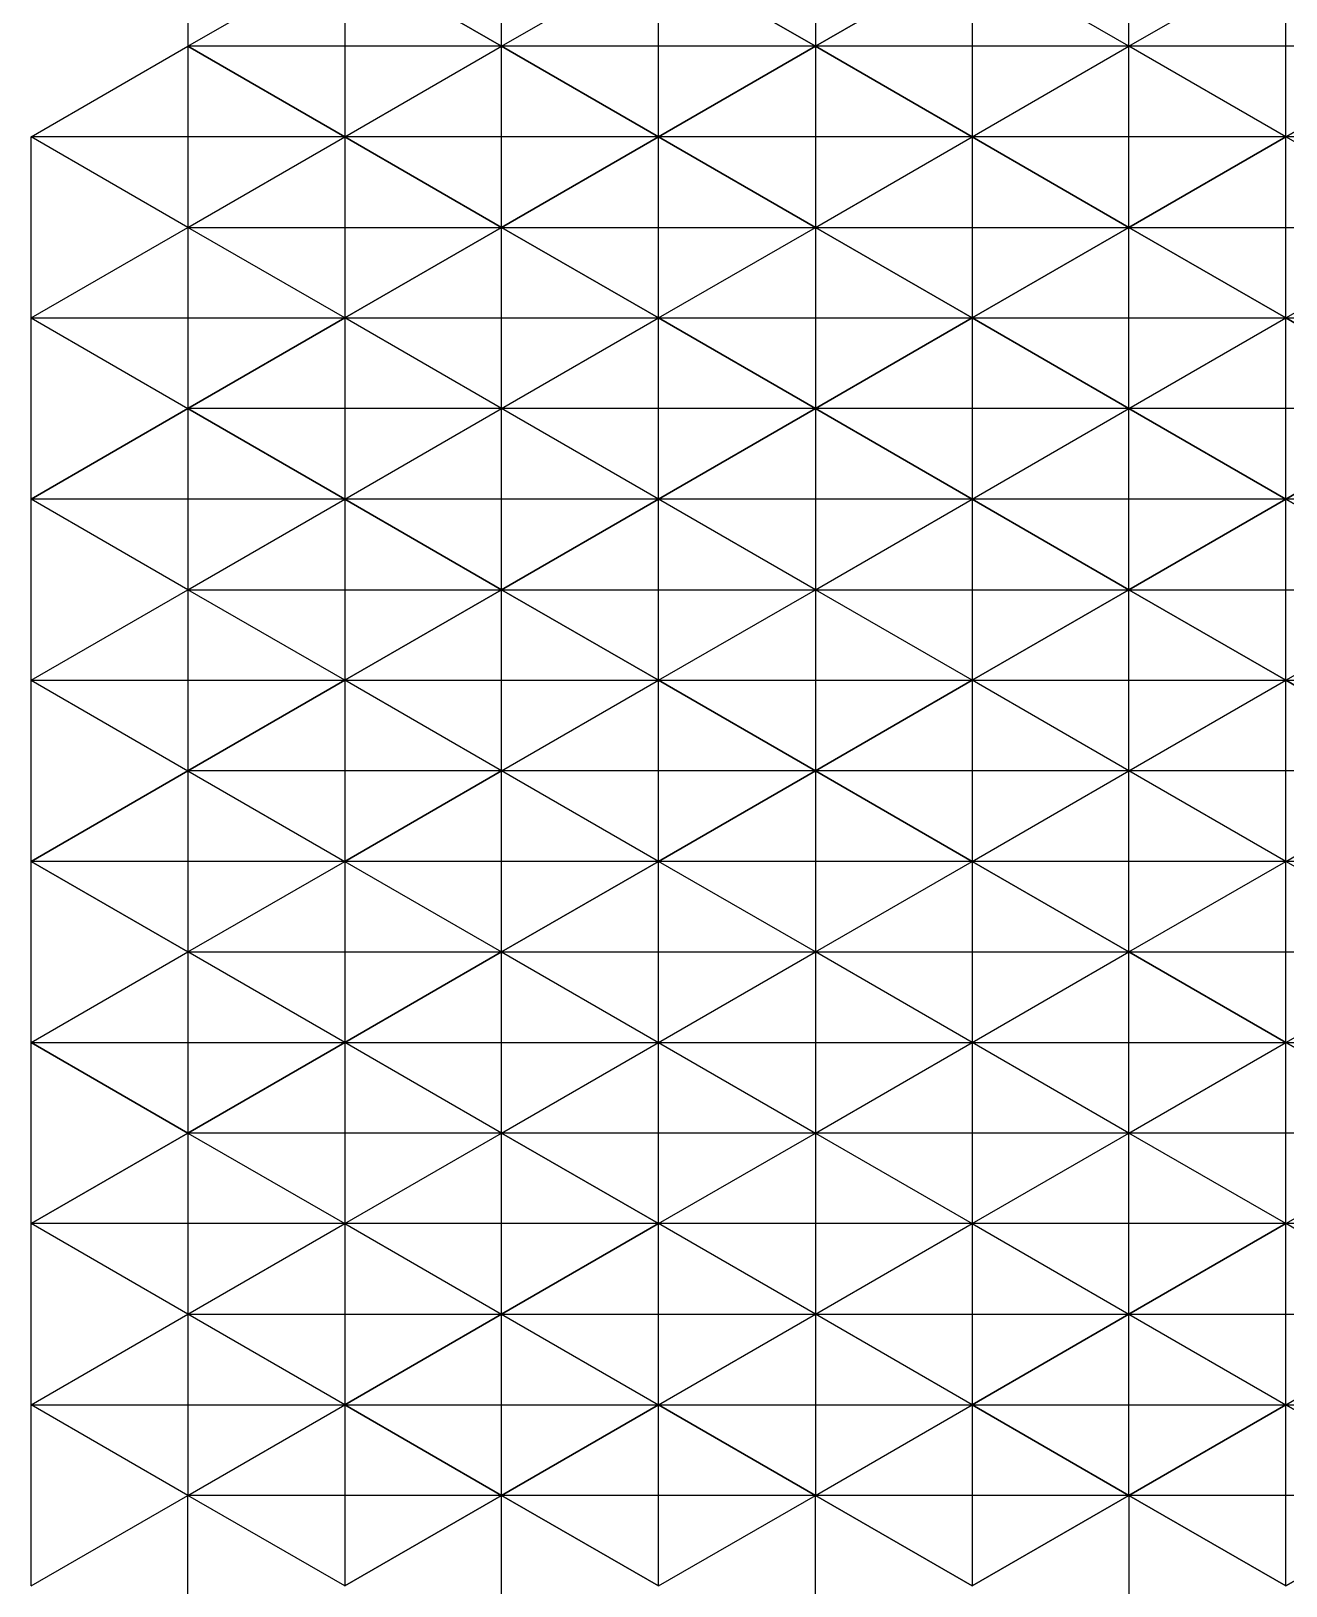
# Model space of a CAD drawing. Header units: millimetres. Extents: x 1123.9 to 1169.6, y 955.4 to 1004.6.
# Drawn here: x 1123.92 to 1132.23, y 979.96 to 990.26 of the extents above; entities that cross this region are included whole.
import ezdxf

# ---------------------------------------------------------------- set-up
doc = ezdxf.new("R2010")
doc.units = ezdxf.units.MM
for name, color, linetype in [('diagonals1', 3, 'Continuous'), ('diagonals2', 2, 'Continuous'), ('Layer1', 7, 'Continuous'), ('Layer2', 4, 'Continuous'), ('Layer3', 6, 'Continuous')]:
    doc.layers.add(name, color=color, linetype=linetype)

msp = doc.modelspace()

# ---------------------------------------------------------------- linework, layer by layer
at = {"layer": 'diagonals1'}
for p, q in [((1124.957, 990.156, 143.161), (1125.996, 990.756, 144.433)), ((1127.035, 990.156, 142.889), (1125.996, 990.756, 144.433)), ((1127.035, 990.156, 142.889), (1128.075, 990.756, 144.16)), ((1128.075, 990.756, 144.16), (1129.114, 990.156, 142.645)), ((1129.114, 990.156, 142.645), (1130.153, 990.756, 143.917)), ((1131.192, 990.156, 142.43), (1130.153, 990.756, 143.917)), ((1131.192, 990.156, 142.43), (1132.232, 990.756, 143.702)), ((1123.918, 989.556, 144.654), (1124.957, 990.156, 143.161)), ((1124.957, 990.156, 143.161), (1125.996, 989.556, 144.352)), ((1125.996, 989.556, 144.352), (1127.035, 990.156, 142.889)), ((1128.075, 989.556, 144.079), (1127.035, 990.156, 142.889)), ((1128.075, 989.556, 144.079), (1129.114, 990.156, 142.645)), ((1129.114, 990.156, 142.645), (1130.153, 989.556, 143.836)), ((1130.153, 989.556, 143.836), (1131.192, 990.156, 142.43)), ((1132.232, 989.556, 143.621), (1131.192, 990.156, 142.43)), ((1132.232, 989.556, 143.621), (1133.271, 990.156, 142.245)), ((1124.957, 988.956, 143.09), (1123.918, 989.556, 144.654)), ((1124.957, 988.956, 143.09), (1125.996, 989.556, 144.352)), ((1125.996, 989.556, 144.352), (1127.035, 988.956, 142.817)), ((1127.035, 988.956, 142.817), (1128.075, 989.556, 144.079)), ((1129.114, 988.956, 142.573), (1128.075, 989.556, 144.079)), ((1129.114, 988.956, 142.573), (1130.153, 989.556, 143.836)), ((1130.153, 989.556, 143.836), (1131.192, 988.956, 142.359)), ((1131.192, 988.956, 142.359), (1132.232, 989.556, 143.621)), ((1133.271, 988.956, 142.173), (1132.232, 989.556, 143.621)), ((1123.918, 988.356, 144.582), (1124.957, 988.956, 143.09)), ((1125.996, 988.356, 144.28), (1124.957, 988.956, 143.09)), ((1125.996, 988.356, 144.28), (1127.035, 988.956, 142.817)), ((1127.035, 988.956, 142.817), (1128.075, 988.356, 144.007)), ((1128.075, 988.356, 144.007), (1129.114, 988.956, 142.573)), ((1130.153, 988.356, 143.764), (1129.114, 988.956, 142.573)), ((1130.153, 988.356, 143.764), (1131.192, 988.956, 142.359)), ((1131.192, 988.956, 142.359), (1132.232, 988.356, 143.549)), ((1132.232, 988.356, 143.549), (1133.271, 988.956, 142.173)), ((1123.918, 988.356, 144.582), (1124.957, 987.756, 143.027)), ((1124.957, 987.756, 143.027), (1125.996, 988.356, 144.28)), ((1127.035, 987.756, 142.755), (1125.996, 988.356, 144.28)), ((1127.035, 987.756, 142.755), (1128.075, 988.356, 144.007)), ((1128.075, 988.356, 144.007), (1129.114, 987.756, 142.511)), ((1129.114, 987.756, 142.511), (1130.153, 988.356, 143.764)), ((1131.192, 987.756, 142.297), (1130.153, 988.356, 143.764)), ((1131.192, 987.756, 142.297), (1132.232, 988.356, 143.549)), ((1132.232, 988.356, 143.549), (1133.271, 987.756, 142.111)), ((1123.918, 987.156, 144.52), (1124.957, 987.756, 143.027)), ((1124.957, 987.756, 143.027), (1125.996, 987.156, 144.218)), ((1125.996, 987.156, 144.218), (1127.035, 987.756, 142.755)), ((1128.075, 987.156, 143.945), (1127.035, 987.756, 142.755)), ((1128.075, 987.156, 143.945), (1129.114, 987.756, 142.511)), ((1129.114, 987.756, 142.511), (1130.153, 987.156, 143.702)), ((1130.153, 987.156, 143.702), (1131.192, 987.756, 142.297)), ((1132.232, 987.156, 143.488), (1131.192, 987.756, 142.297)), ((1132.232, 987.156, 143.488), (1133.271, 987.756, 142.111)), ((1124.957, 986.556, 142.975), (1123.918, 987.156, 144.52)), ((1124.957, 986.556, 142.975), (1125.996, 987.156, 144.218)), ((1125.996, 987.156, 144.218), (1127.035, 986.556, 142.702)), ((1127.035, 986.556, 142.702), (1128.075, 987.156, 143.945)), ((1129.114, 986.556, 142.459), (1128.075, 987.156, 143.945)), ((1129.114, 986.556, 142.459), (1130.153, 987.156, 143.702)), ((1130.153, 987.156, 143.702), (1131.192, 986.556, 142.245)), ((1131.192, 986.556, 142.245), (1132.232, 987.156, 143.488)), ((1133.271, 986.556, 142.059), (1132.232, 987.156, 143.488)), ((1123.918, 985.956, 144.467), (1124.957, 986.556, 142.975)), ((1125.996, 985.956, 144.165), (1124.957, 986.556, 142.975)), ((1125.996, 985.956, 144.165), (1127.035, 986.556, 142.702)), ((1127.035, 986.556, 142.702), (1128.075, 985.956, 143.893)), ((1128.075, 985.956, 143.893), (1129.114, 986.556, 142.459)), ((1130.153, 985.956, 143.65), (1129.114, 986.556, 142.459)), ((1130.153, 985.956, 143.65), (1131.192, 986.556, 142.245)), ((1131.192, 986.556, 142.245), (1132.232, 985.956, 143.435)), ((1132.232, 985.956, 143.435), (1133.271, 986.556, 142.059)), ((1123.918, 985.956, 144.467), (1124.957, 985.356, 142.932)), ((1124.957, 985.356, 142.932), (1125.996, 985.956, 144.165)), ((1127.035, 985.356, 142.659), (1125.996, 985.956, 144.165)), ((1127.035, 985.356, 142.659), (1128.075, 985.956, 143.893)), ((1128.075, 985.956, 143.893), (1129.114, 985.356, 142.416)), ((1129.114, 985.356, 142.416), (1130.153, 985.956, 143.65)), ((1131.192, 985.356, 142.202), (1130.153, 985.956, 143.65)), ((1131.192, 985.356, 142.202), (1132.232, 985.956, 143.435)), ((1132.232, 985.956, 143.435), (1133.271, 985.356, 142.016)), ((1123.918, 984.756, 144.424), (1124.957, 985.356, 142.932)), ((1124.957, 985.356, 142.932), (1125.996, 984.756, 144.122)), ((1127.035, 985.356, 142.659), (1125.996, 984.756, 144.122)), ((1128.075, 984.756, 143.85), (1127.035, 985.356, 142.659)), ((1128.075, 984.756, 143.85), (1129.114, 985.356, 142.416)), ((1129.114, 985.356, 142.416), (1130.153, 984.756, 143.607)), ((1130.153, 984.756, 143.607), (1131.192, 985.356, 142.202)), ((1132.232, 984.756, 143.392), (1131.192, 985.356, 142.202)), ((1132.232, 984.756, 143.392), (1133.271, 985.356, 142.016)), ((1124.957, 984.156, 142.898), (1123.918, 984.756, 144.424)), ((1124.957, 984.156, 142.898), (1125.996, 984.756, 144.122)), ((1125.996, 984.756, 144.122), (1127.035, 984.156, 142.626)), ((1127.035, 984.156, 142.626), (1128.075, 984.756, 143.85)), ((1129.114, 984.156, 142.383), (1128.075, 984.756, 143.85)), ((1129.114, 984.156, 142.383), (1130.153, 984.756, 143.607)), ((1130.153, 984.756, 143.607), (1131.192, 984.156, 142.168)), ((1131.192, 984.156, 142.168), (1132.232, 984.756, 143.392)), ((1133.271, 984.156, 141.983), (1132.232, 984.756, 143.392)), ((1123.918, 983.556, 144.39), (1124.957, 984.156, 142.898)), ((1125.996, 983.556, 144.089), (1124.957, 984.156, 142.898)), ((1125.996, 983.556, 144.089), (1127.035, 984.156, 142.626)), ((1127.035, 984.156, 142.626), (1128.075, 983.556, 143.816)), ((1128.075, 983.556, 143.816), (1129.114, 984.156, 142.383)), ((1130.153, 983.556, 143.573), (1129.114, 984.156, 142.383)), ((1130.153, 983.556, 143.573), (1131.192, 984.156, 142.168)), ((1131.192, 984.156, 142.168), (1132.232, 983.556, 143.359)), ((1132.232, 983.556, 143.359), (1133.271, 984.156, 141.983)), ((1124.957, 982.956, 142.874), (1123.918, 983.556, 144.39)), ((1124.957, 982.956, 142.874), (1125.996, 983.556, 144.089)), ((1127.035, 982.956, 142.602), (1125.996, 983.556, 144.089)), ((1127.035, 982.956, 142.602), (1128.075, 983.556, 143.816)), ((1128.075, 983.556, 143.816), (1129.114, 982.956, 142.359)), ((1129.114, 982.956, 142.359), (1130.153, 983.556, 143.573)), ((1131.192, 982.956, 142.145), (1130.153, 983.556, 143.573)), ((1131.192, 982.956, 142.145), (1132.232, 983.556, 143.359)), ((1132.232, 983.556, 143.359), (1133.271, 982.956, 141.959)), ((1123.918, 982.356, 144.366), (1124.957, 982.956, 142.874)), ((1124.957, 982.956, 142.874), (1125.996, 982.356, 144.065)), ((1125.996, 982.356, 144.065), (1127.035, 982.956, 142.602)), ((1127.035, 982.956, 142.602), (1128.075, 982.356, 143.793)), ((1128.075, 982.356, 143.793), (1129.114, 982.956, 142.359)), ((1129.114, 982.956, 142.359), (1130.153, 982.356, 143.549)), ((1130.153, 982.356, 143.549), (1131.192, 982.956, 142.145)), ((1132.232, 982.356, 143.335), (1131.192, 982.956, 142.145)), ((1132.232, 982.356, 143.335), (1133.271, 982.956, 141.959)), ((1124.957, 981.756, 142.86), (1123.918, 982.356, 144.366)), ((1124.957, 981.756, 142.86), (1125.996, 982.356, 144.065)), ((1125.996, 982.356, 144.065), (1127.035, 981.756, 142.588)), ((1128.075, 982.356, 143.793), (1127.035, 981.756, 142.588)), ((1129.114, 981.756, 142.345), (1128.075, 982.356, 143.793)), ((1129.114, 981.756, 142.345), (1130.153, 982.356, 143.549)), ((1130.153, 982.356, 143.549), (1131.192, 981.756, 142.13)), ((1132.232, 982.356, 143.335), (1131.192, 981.756, 142.13)), ((1133.271, 981.756, 141.945), (1132.232, 982.356, 143.335)), ((1123.918, 981.156, 144.352), (1124.957, 981.756, 142.86)), ((1125.996, 981.156, 144.05), (1124.957, 981.756, 142.86)), ((1127.035, 981.756, 142.588), (1125.996, 981.156, 144.05)), ((1127.035, 981.756, 142.588), (1128.075, 981.156, 143.778)), ((1128.075, 981.156, 143.778), (1129.114, 981.756, 142.345)), ((1130.153, 981.156, 143.535), (1129.114, 981.756, 142.345)), ((1131.192, 981.756, 142.13), (1130.153, 981.156, 143.535)), ((1131.192, 981.756, 142.13), (1132.232, 981.156, 143.321)), ((1124.957, 980.556, 142.855), (1123.918, 981.156, 144.352)), ((1124.957, 980.556, 142.855), (1125.996, 981.156, 144.05)), ((1125.996, 981.156, 144.05), (1127.035, 980.556, 142.583)), ((1128.075, 981.156, 143.778), (1127.035, 980.556, 142.583)), ((1129.114, 980.556, 142.34), (1128.075, 981.156, 143.778)), ((1129.114, 980.556, 142.34), (1130.153, 981.156, 143.535)), ((1130.153, 981.156, 143.535), (1131.192, 980.556, 142.126)), ((1132.232, 981.156, 143.321), (1131.192, 980.556, 142.126)), ((1133.271, 980.556, 141.94), (1132.232, 981.156, 143.321)), ((1123.918, 979.956, 144.347), (1124.957, 980.556, 142.855)), ((1125.996, 979.956, 144.046), (1124.957, 980.556, 142.855)), ((1127.035, 980.556, 142.583), (1125.996, 979.956, 144.046)), ((1127.035, 980.556, 142.583), (1128.075, 979.956, 143.774)), ((1128.075, 979.956, 143.774), (1129.114, 980.556, 142.34)), ((1130.153, 979.956, 143.53), (1129.114, 980.556, 142.34)), ((1131.192, 980.556, 142.126), (1130.153, 979.956, 143.53)), ((1131.192, 980.556, 142.126), (1132.232, 979.956, 143.316)), ((1132.232, 979.956, 143.316), (1133.271, 980.556, 141.94))]:
    msp.add_line(p, q, dxfattribs=at)
at = {"layer": 'diagonals2'}
for p, q in [((1124.957, 990.156, 143.161), (1125.996, 990.756, 142.033)), ((1125.996, 990.756, 142.033), (1127.035, 990.156, 142.889)), ((1127.035, 990.156, 142.889), (1128.075, 990.756, 141.76)), ((1129.114, 990.156, 142.645), (1128.075, 990.756, 141.76)), ((1130.153, 990.756, 141.517), (1129.114, 990.156, 142.645)), ((1131.192, 990.156, 142.43), (1130.153, 990.756, 141.517)), ((1131.192, 990.156, 142.43), (1132.232, 990.756, 141.302)), ((1125.996, 989.556, 141.952), (1124.957, 990.156, 143.161)), ((1125.996, 989.556, 141.952), (1127.035, 990.156, 142.889)), ((1127.035, 990.156, 142.889), (1128.075, 989.556, 141.679)), ((1129.114, 990.156, 142.645), (1128.075, 989.556, 141.679)), ((1130.153, 989.556, 141.436), (1129.114, 990.156, 142.645)), ((1130.153, 989.556, 141.436), (1131.192, 990.156, 142.43)), ((1132.232, 989.556, 141.221), (1131.192, 990.156, 142.43)), ((1133.271, 990.156, 142.245), (1132.232, 989.556, 141.221)), ((1124.957, 988.956, 143.09), (1123.918, 989.556, 142.254)), ((1124.957, 988.956, 143.09), (1125.996, 989.556, 141.952)), ((1127.035, 988.956, 142.817), (1125.996, 989.556, 141.952)), ((1128.075, 989.556, 141.679), (1127.035, 988.956, 142.817)), ((1128.075, 989.556, 141.679), (1129.114, 988.956, 142.573)), ((1129.114, 988.956, 142.573), (1130.153, 989.556, 141.436)), ((1131.192, 988.956, 142.359), (1130.153, 989.556, 141.436)), ((1132.232, 989.556, 141.221), (1131.192, 988.956, 142.359)), ((1133.271, 988.956, 142.173), (1132.232, 989.556, 141.221)), ((1123.918, 988.356, 142.182), (1124.957, 988.956, 143.09)), ((1125.996, 988.356, 141.88), (1124.957, 988.956, 143.09)), ((1127.035, 988.956, 142.817), (1125.996, 988.356, 141.88)), ((1128.075, 988.356, 141.607), (1127.035, 988.956, 142.817)), ((1128.075, 988.356, 141.607), (1129.114, 988.956, 142.573)), ((1129.114, 988.956, 142.573), (1130.153, 988.356, 141.364)), ((1131.192, 988.956, 142.359), (1130.153, 988.356, 141.364)), ((1132.232, 988.356, 141.149), (1131.192, 988.956, 142.359)), ((1132.232, 988.356, 141.149), (1133.271, 988.956, 142.173)), ((1123.918, 988.356, 142.182), (1124.957, 987.756, 143.027)), ((1125.996, 988.356, 141.88), (1124.957, 987.756, 143.027)), ((1127.035, 987.756, 142.755), (1125.996, 988.356, 141.88)), ((1127.035, 987.756, 142.755), (1128.075, 988.356, 141.607)), ((1129.114, 987.756, 142.511), (1128.075, 988.356, 141.607)), ((1130.153, 988.356, 141.364), (1129.114, 987.756, 142.511)), ((1130.153, 988.356, 141.364), (1131.192, 987.756, 142.297)), ((1131.192, 987.756, 142.297), (1132.232, 988.356, 141.149)), ((1133.271, 987.756, 142.111), (1132.232, 988.356, 141.149)), ((1124.957, 987.756, 143.027), (1123.918, 987.156, 142.12)), ((1125.996, 987.156, 141.818), (1124.957, 987.756, 143.027)), ((1125.996, 987.156, 141.818), (1127.035, 987.756, 142.755)), ((1128.075, 987.156, 141.545), (1127.035, 987.756, 142.755)), ((1129.114, 987.756, 142.511), (1128.075, 987.156, 141.545)), ((1130.153, 987.156, 141.302), (1129.114, 987.756, 142.511)), ((1130.153, 987.156, 141.302), (1131.192, 987.756, 142.297)), ((1131.192, 987.756, 142.297), (1132.232, 987.156, 141.088)), ((1133.271, 987.756, 142.111), (1132.232, 987.156, 141.088)), ((1124.957, 986.556, 142.975), (1123.918, 987.156, 142.12)), ((1124.957, 986.556, 142.975), (1125.996, 987.156, 141.818)), ((1127.035, 986.556, 142.702), (1125.996, 987.156, 141.818)), ((1128.075, 987.156, 141.545), (1127.035, 986.556, 142.702)), ((1129.114, 986.556, 142.459), (1128.075, 987.156, 141.545)), ((1129.114, 986.556, 142.459), (1130.153, 987.156, 141.302)), ((1131.192, 986.556, 142.245), (1130.153, 987.156, 141.302)), ((1132.232, 987.156, 141.088), (1131.192, 986.556, 142.245)), ((1132.232, 987.156, 141.088), (1133.271, 986.556, 142.059)), ((1123.918, 985.956, 142.067), (1124.957, 986.556, 142.975)), ((1125.996, 985.956, 141.765), (1124.957, 986.556, 142.975)), ((1127.035, 986.556, 142.702), (1125.996, 985.956, 141.765)), ((1128.075, 985.956, 141.493), (1127.035, 986.556, 142.702)), ((1128.075, 985.956, 141.493), (1129.114, 986.556, 142.459)), ((1130.153, 985.956, 141.25), (1129.114, 986.556, 142.459)), ((1131.192, 986.556, 142.245), (1130.153, 985.956, 141.25)), ((1132.232, 985.956, 141.035), (1131.192, 986.556, 142.245)), ((1132.232, 985.956, 141.035), (1133.271, 986.556, 142.059)), ((1123.918, 985.956, 142.067), (1124.957, 985.356, 142.932)), ((1125.996, 985.956, 141.765), (1124.957, 985.356, 142.932)), ((1127.035, 985.356, 142.659), (1125.996, 985.956, 141.765)), ((1127.035, 985.356, 142.659), (1128.075, 985.956, 141.493)), ((1129.114, 985.356, 142.416), (1128.075, 985.956, 141.493)), ((1130.153, 985.956, 141.25), (1129.114, 985.356, 142.416)), ((1131.192, 985.356, 142.202), (1130.153, 985.956, 141.25)), ((1131.192, 985.356, 142.202), (1132.232, 985.956, 141.035)), ((1133.271, 985.356, 142.016), (1132.232, 985.956, 141.035)), ((1124.957, 985.356, 142.932), (1123.918, 984.756, 142.024)), ((1124.957, 985.356, 142.932), (1125.996, 984.756, 141.722)), ((1125.996, 984.756, 141.722), (1127.035, 985.356, 142.659)), ((1128.075, 984.756, 141.45), (1127.035, 985.356, 142.659)), ((1129.114, 985.356, 142.416), (1128.075, 984.756, 141.45)), ((1130.153, 984.756, 141.207), (1129.114, 985.356, 142.416)), ((1130.153, 984.756, 141.207), (1131.192, 985.356, 142.202)), ((1132.232, 984.756, 140.992), (1131.192, 985.356, 142.202)), ((1132.232, 984.756, 140.992), (1133.271, 985.356, 142.016)), ((1123.918, 984.756, 142.024), (1124.957, 984.156, 142.898)), ((1124.957, 984.156, 142.898), (1125.996, 984.756, 141.722)), ((1125.996, 984.756, 141.722), (1127.035, 984.156, 142.626)), ((1128.075, 984.756, 141.45), (1127.035, 984.156, 142.626)), ((1129.114, 984.156, 142.383), (1128.075, 984.756, 141.45)), ((1129.114, 984.156, 142.383), (1130.153, 984.756, 141.207)), ((1131.192, 984.156, 142.168), (1130.153, 984.756, 141.207)), ((1131.192, 984.156, 142.168), (1132.232, 984.756, 140.992)), ((1133.271, 984.156, 141.983), (1132.232, 984.756, 140.992)), ((1123.918, 983.556, 141.99), (1124.957, 984.156, 142.898)), ((1125.996, 983.556, 141.689), (1124.957, 984.156, 142.898)), ((1127.035, 984.156, 142.626), (1125.996, 983.556, 141.689)), ((1127.035, 984.156, 142.626), (1128.075, 983.556, 141.416)), ((1128.075, 983.556, 141.416), (1129.114, 984.156, 142.383)), ((1130.153, 983.556, 141.173), (1129.114, 984.156, 142.383)), ((1130.153, 983.556, 141.173), (1131.192, 984.156, 142.168)), ((1132.232, 983.556, 140.959), (1131.192, 984.156, 142.168)), ((1132.232, 983.556, 140.959), (1133.271, 984.156, 141.983)), ((1123.918, 983.556, 141.99), (1124.957, 982.956, 142.874)), ((1125.996, 983.556, 141.689), (1124.957, 982.956, 142.874)), ((1127.035, 982.956, 142.602), (1125.996, 983.556, 141.689)), ((1127.035, 982.956, 142.602), (1128.075, 983.556, 141.416)), ((1128.075, 983.556, 141.416), (1129.114, 982.956, 142.359)), ((1129.114, 982.956, 142.359), (1130.153, 983.556, 141.173)), ((1131.192, 982.956, 142.145), (1130.153, 983.556, 141.173)), ((1131.192, 982.956, 142.145), (1132.232, 983.556, 140.959)), ((1133.271, 982.956, 141.959), (1132.232, 983.556, 140.959)), ((1124.957, 982.956, 142.874), (1123.918, 982.356, 141.966)), ((1124.957, 982.956, 142.874), (1125.996, 982.356, 141.665)), ((1125.996, 982.356, 141.665), (1127.035, 982.956, 142.602)), ((1128.075, 982.356, 141.393), (1127.035, 982.956, 142.602)), ((1128.075, 982.356, 141.393), (1129.114, 982.956, 142.359)), ((1129.114, 982.956, 142.359), (1130.153, 982.356, 141.149)), ((1130.153, 982.356, 141.149), (1131.192, 982.956, 142.145)), ((1132.232, 982.356, 140.935), (1131.192, 982.956, 142.145)), ((1132.232, 982.356, 140.935), (1133.271, 982.956, 141.959)), ((1124.957, 981.756, 142.86), (1123.918, 982.356, 141.966)), ((1124.957, 981.756, 142.86), (1125.996, 982.356, 141.665)), ((1125.996, 982.356, 141.665), (1127.035, 981.756, 142.588)), ((1127.035, 981.756, 142.588), (1128.075, 982.356, 141.393)), ((1129.114, 981.756, 142.345), (1128.075, 982.356, 141.393)), ((1129.114, 981.756, 142.345), (1130.153, 982.356, 141.149)), ((1130.153, 982.356, 141.149), (1131.192, 981.756, 142.13)), ((1131.192, 981.756, 142.13), (1132.232, 982.356, 140.935)), ((1133.271, 981.756, 141.945), (1132.232, 982.356, 140.935)), ((1123.918, 981.156, 141.952), (1124.957, 981.756, 142.86)), ((1125.996, 981.156, 141.65), (1124.957, 981.756, 142.86)), ((1125.996, 981.156, 141.65), (1127.035, 981.756, 142.588)), ((1127.035, 981.756, 142.588), (1128.075, 981.156, 141.378)), ((1128.075, 981.156, 141.378), (1129.114, 981.756, 142.345)), ((1130.153, 981.156, 141.135), (1129.114, 981.756, 142.345)), ((1130.153, 981.156, 141.135), (1131.192, 981.756, 142.13)), ((1131.192, 981.756, 142.13), (1132.232, 981.156, 140.921)), ((1132.232, 981.156, 140.921), (1133.271, 981.756, 141.945)), ((1124.957, 980.556, 142.855), (1123.918, 981.156, 141.952)), ((1124.957, 980.556, 142.855), (1125.996, 981.156, 141.65)), ((1127.035, 980.556, 142.583), (1125.996, 981.156, 141.65)), ((1127.035, 980.556, 142.583), (1128.075, 981.156, 141.378)), ((1128.075, 981.156, 141.378), (1129.114, 980.556, 142.34)), ((1129.114, 980.556, 142.34), (1130.153, 981.156, 141.135)), ((1131.192, 980.556, 142.126), (1130.153, 981.156, 141.135)), ((1131.192, 980.556, 142.126), (1132.232, 981.156, 140.921)), ((1132.232, 981.156, 140.921), (1133.271, 980.556, 141.94)), ((1123.918, 979.956, 141.947), (1124.957, 980.556, 142.855)), ((1125.996, 979.956, 141.646), (1124.957, 980.556, 142.855)), ((1125.996, 979.956, 141.646), (1127.035, 980.556, 142.583)), ((1128.075, 979.956, 141.374), (1127.035, 980.556, 142.583)), ((1128.075, 979.956, 141.374), (1129.114, 980.556, 142.34)), ((1129.114, 980.556, 142.34), (1130.153, 979.956, 141.13)), ((1130.153, 979.956, 141.13), (1131.192, 980.556, 142.126)), ((1132.232, 979.956, 140.916), (1131.192, 980.556, 142.126)), ((1133.271, 980.556, 141.94), (1132.232, 979.956, 140.916))]:
    msp.add_line(p, q, dxfattribs=at)
at = {"layer": 'Layer1'}
for p, q in [((1125.996, 990.756, 144.433), (1125.996, 989.556, 144.352)), ((1128.075, 989.556, 144.079), (1128.075, 990.756, 144.16)), ((1130.153, 990.756, 143.917), (1130.153, 989.556, 143.836)), ((1132.232, 989.556, 143.621), (1132.232, 990.756, 143.702)), ((1125.996, 989.556, 144.352), (1123.918, 989.556, 144.654)), ((1123.918, 988.356, 144.582), (1123.918, 989.556, 144.654)), ((1128.075, 989.556, 144.079), (1125.996, 989.556, 144.352)), ((1125.996, 989.556, 144.352), (1125.996, 988.356, 144.28)), ((1130.153, 989.556, 143.836), (1128.075, 989.556, 144.079)), ((1128.075, 988.356, 144.007), (1128.075, 989.556, 144.079)), ((1132.232, 989.556, 143.621), (1130.153, 989.556, 143.836)), ((1130.153, 989.556, 143.836), (1130.153, 988.356, 143.764)), ((1134.31, 989.556, 143.435), (1132.232, 989.556, 143.621)), ((1132.232, 988.356, 143.549), (1132.232, 989.556, 143.621)), ((1123.918, 988.356, 144.582), (1125.996, 988.356, 144.28)), ((1123.918, 987.156, 144.52), (1123.918, 988.356, 144.582)), ((1125.996, 988.356, 144.28), (1128.075, 988.356, 144.007)), ((1125.996, 988.356, 144.28), (1125.996, 987.156, 144.218)), ((1128.075, 988.356, 144.007), (1130.153, 988.356, 143.764)), ((1128.075, 987.156, 143.945), (1128.075, 988.356, 144.007)), ((1130.153, 988.356, 143.764), (1132.232, 988.356, 143.549)), ((1130.153, 988.356, 143.764), (1130.153, 987.156, 143.702)), ((1132.232, 988.356, 143.549), (1134.31, 988.356, 143.364)), ((1132.232, 987.156, 143.488), (1132.232, 988.356, 143.549)), ((1125.996, 987.156, 144.218), (1123.918, 987.156, 144.52)), ((1123.918, 985.956, 144.467), (1123.918, 987.156, 144.52)), ((1128.075, 987.156, 143.945), (1125.996, 987.156, 144.218)), ((1125.996, 987.156, 144.218), (1125.996, 985.956, 144.165)), ((1130.153, 987.156, 143.702), (1128.075, 987.156, 143.945)), ((1128.075, 985.956, 143.893), (1128.075, 987.156, 143.945)), ((1132.232, 987.156, 143.488), (1130.153, 987.156, 143.702)), ((1130.153, 987.156, 143.702), (1130.153, 985.956, 143.65)), ((1134.31, 987.156, 143.302), (1132.232, 987.156, 143.488)), ((1132.232, 985.956, 143.435), (1132.232, 987.156, 143.488)), ((1123.918, 985.956, 144.467), (1125.996, 985.956, 144.165)), ((1123.918, 984.756, 144.424), (1123.918, 985.956, 144.467)), ((1125.996, 985.956, 144.165), (1128.075, 985.956, 143.893)), ((1125.996, 985.956, 144.165), (1125.996, 984.756, 144.122)), ((1128.075, 985.956, 143.893), (1130.153, 985.956, 143.65)), ((1128.075, 984.756, 143.85), (1128.075, 985.956, 143.893)), ((1130.153, 985.956, 143.65), (1132.232, 985.956, 143.435)), ((1130.153, 985.956, 143.65), (1130.153, 984.756, 143.607)), ((1132.232, 985.956, 143.435), (1134.31, 985.956, 143.25)), ((1132.232, 984.756, 143.392), (1132.232, 985.956, 143.435)), ((1125.996, 984.756, 144.122), (1123.918, 984.756, 144.424)), ((1123.918, 983.556, 144.39), (1123.918, 984.756, 144.424)), ((1128.075, 984.756, 143.85), (1125.996, 984.756, 144.122)), ((1125.996, 984.756, 144.122), (1125.996, 983.556, 144.089)), ((1130.153, 984.756, 143.607), (1128.075, 984.756, 143.85)), ((1128.075, 983.556, 143.816), (1128.075, 984.756, 143.85)), ((1132.232, 984.756, 143.392), (1130.153, 984.756, 143.607)), ((1130.153, 984.756, 143.607), (1130.153, 983.556, 143.573)), ((1134.31, 984.756, 143.207), (1132.232, 984.756, 143.392)), ((1132.232, 983.556, 143.359), (1132.232, 984.756, 143.392)), ((1123.918, 983.556, 144.39), (1125.996, 983.556, 144.089)), ((1123.918, 982.356, 144.366), (1123.918, 983.556, 144.39)), ((1125.996, 983.556, 144.089), (1128.075, 983.556, 143.816)), ((1125.996, 983.556, 144.089), (1125.996, 982.356, 144.065)), ((1128.075, 983.556, 143.816), (1130.153, 983.556, 143.573)), ((1128.075, 982.356, 143.793), (1128.075, 983.556, 143.816)), ((1130.153, 983.556, 143.573), (1132.232, 983.556, 143.359)), ((1130.153, 983.556, 143.573), (1130.153, 982.356, 143.549)), ((1132.232, 983.556, 143.359), (1134.31, 983.556, 143.174)), ((1132.232, 982.356, 143.335), (1132.232, 983.556, 143.359)), ((1125.996, 982.356, 144.065), (1123.918, 982.356, 144.366)), ((1123.918, 979.956, 144.347), (1123.918, 982.356, 144.366)), ((1128.075, 982.356, 143.793), (1125.996, 982.356, 144.065)), ((1125.996, 982.356, 144.065), (1125.996, 981.156, 144.05)), ((1130.153, 982.356, 143.549), (1128.075, 982.356, 143.793)), ((1128.075, 981.156, 143.778), (1128.075, 982.356, 143.793)), ((1132.232, 982.356, 143.335), (1130.153, 982.356, 143.549)), ((1130.153, 982.356, 143.549), (1130.153, 981.156, 143.535)), ((1134.31, 982.356, 143.15), (1132.232, 982.356, 143.335)), ((1132.232, 981.156, 143.321), (1132.232, 982.356, 143.335)), ((1123.918, 981.156, 144.352), (1125.996, 981.156, 144.05)), ((1125.996, 981.156, 144.05), (1128.075, 981.156, 143.778)), ((1125.996, 981.156, 144.05), (1125.996, 979.956, 144.046)), ((1128.075, 981.156, 143.778), (1130.153, 981.156, 143.535)), ((1128.075, 979.956, 143.774), (1128.075, 981.156, 143.778)), ((1130.153, 981.156, 143.535), (1132.232, 981.156, 143.321)), ((1130.153, 981.156, 143.535), (1130.153, 979.956, 143.53)), ((1132.232, 981.156, 143.321), (1134.31, 981.156, 143.136)), ((1132.232, 979.956, 143.316), (1132.232, 981.156, 143.321))]:
    msp.add_line(p, q, dxfattribs=at)
at = {"layer": 'Layer2'}
for p, q in [((1124.957, 991.357, 143.243), (1124.957, 990.156, 143.161)), ((1127.035, 990.156, 142.889), (1127.035, 991.357, 142.97)), ((1129.114, 991.357, 142.726), (1129.114, 990.156, 142.645)), ((1131.192, 990.156, 142.43), (1131.192, 991.357, 142.511)), ((1127.035, 990.156, 142.889), (1124.957, 990.156, 143.161)), ((1124.957, 990.156, 143.161), (1124.957, 988.956, 143.09)), ((1129.114, 990.156, 142.645), (1127.035, 990.156, 142.889)), ((1127.035, 988.956, 142.817), (1127.035, 990.156, 142.889)), ((1131.192, 990.156, 142.43), (1129.114, 990.156, 142.645)), ((1129.114, 990.156, 142.645), (1129.114, 988.956, 142.573)), ((1133.271, 990.156, 142.245), (1131.192, 990.156, 142.43)), ((1131.192, 988.956, 142.359), (1131.192, 990.156, 142.43)), ((1124.957, 988.956, 143.09), (1127.035, 988.956, 142.817)), ((1124.957, 988.956, 143.09), (1124.957, 987.756, 143.027)), ((1127.035, 988.956, 142.817), (1129.114, 988.956, 142.573)), ((1127.035, 987.756, 142.755), (1127.035, 988.956, 142.817)), ((1129.114, 988.956, 142.573), (1131.192, 988.956, 142.359)), ((1129.114, 988.956, 142.573), (1129.114, 987.756, 142.511)), ((1131.192, 988.956, 142.359), (1133.271, 988.956, 142.173)), ((1131.192, 987.756, 142.297), (1131.192, 988.956, 142.359)), ((1127.035, 987.756, 142.755), (1124.957, 987.756, 143.027)), ((1124.957, 987.756, 143.027), (1124.957, 986.556, 142.975)), ((1129.114, 987.756, 142.511), (1127.035, 987.756, 142.755)), ((1127.035, 986.556, 142.702), (1127.035, 987.756, 142.755)), ((1131.192, 987.756, 142.297), (1129.114, 987.756, 142.511)), ((1129.114, 987.756, 142.511), (1129.114, 986.556, 142.459)), ((1133.271, 987.756, 142.111), (1131.192, 987.756, 142.297)), ((1131.192, 986.556, 142.245), (1131.192, 987.756, 142.297)), ((1124.957, 986.556, 142.975), (1127.035, 986.556, 142.702)), ((1124.957, 986.556, 142.975), (1124.957, 985.356, 142.932)), ((1127.035, 986.556, 142.702), (1129.114, 986.556, 142.459)), ((1127.035, 985.356, 142.659), (1127.035, 986.556, 142.702)), ((1129.114, 986.556, 142.459), (1131.192, 986.556, 142.245)), ((1129.114, 986.556, 142.459), (1129.114, 985.356, 142.416)), ((1131.192, 986.556, 142.245), (1133.271, 986.556, 142.059)), ((1131.192, 985.356, 142.202), (1131.192, 986.556, 142.245)), ((1127.035, 985.356, 142.659), (1124.957, 985.356, 142.932)), ((1124.957, 985.356, 142.932), (1124.957, 984.156, 142.898)), ((1129.114, 985.356, 142.416), (1127.035, 985.356, 142.659)), ((1127.035, 984.156, 142.626), (1127.035, 985.356, 142.659)), ((1131.192, 985.356, 142.202), (1129.114, 985.356, 142.416)), ((1129.114, 985.356, 142.416), (1129.114, 984.156, 142.383)), ((1133.271, 985.356, 142.016), (1131.192, 985.356, 142.202)), ((1131.192, 984.156, 142.168), (1131.192, 985.356, 142.202)), ((1124.957, 984.156, 142.898), (1127.035, 984.156, 142.626)), ((1124.957, 984.156, 142.898), (1124.957, 982.956, 142.874)), ((1127.035, 984.156, 142.626), (1129.114, 984.156, 142.383)), ((1127.035, 982.956, 142.602), (1127.035, 984.156, 142.626)), ((1129.114, 984.156, 142.383), (1131.192, 984.156, 142.168)), ((1129.114, 984.156, 142.383), (1129.114, 982.956, 142.359)), ((1131.192, 984.156, 142.168), (1133.271, 984.156, 141.983)), ((1131.192, 982.956, 142.145), (1131.192, 984.156, 142.168)), ((1127.035, 982.956, 142.602), (1124.957, 982.956, 142.874)), ((1124.957, 982.956, 142.874), (1124.957, 981.756, 142.86)), ((1129.114, 982.956, 142.359), (1127.035, 982.956, 142.602)), ((1127.035, 981.756, 142.588), (1127.035, 982.956, 142.602)), ((1131.192, 982.956, 142.145), (1129.114, 982.956, 142.359)), ((1129.114, 982.956, 142.359), (1129.114, 981.756, 142.345)), ((1133.271, 982.956, 141.959), (1131.192, 982.956, 142.145)), ((1131.192, 981.756, 142.13), (1131.192, 982.956, 142.145)), ((1124.957, 981.756, 142.86), (1127.035, 981.756, 142.588)), ((1124.957, 981.756, 142.86), (1124.957, 980.556, 142.855)), ((1127.035, 981.756, 142.588), (1129.114, 981.756, 142.345)), ((1127.035, 980.556, 142.583), (1127.035, 981.756, 142.588)), ((1129.114, 981.756, 142.345), (1131.192, 981.756, 142.13)), ((1129.114, 981.756, 142.345), (1129.114, 980.556, 142.34)), ((1131.192, 981.756, 142.13), (1133.271, 981.756, 141.945)), ((1131.192, 980.556, 142.126), (1131.192, 981.756, 142.13)), ((1127.035, 980.556, 142.583), (1124.957, 980.556, 142.855)), ((1124.957, 979.356, 142.855), (1124.957, 980.556, 142.855)), ((1129.114, 980.556, 142.34), (1127.035, 980.556, 142.583)), ((1127.035, 979.356, 142.583), (1127.035, 980.556, 142.583)), ((1131.192, 980.556, 142.126), (1129.114, 980.556, 142.34)), ((1129.114, 979.356, 142.34), (1129.114, 980.556, 142.34)), ((1133.271, 980.556, 141.94), (1131.192, 980.556, 142.126)), ((1131.192, 980.556, 142.126), (1131.192, 979.356, 142.126))]:
    msp.add_line(p, q, dxfattribs=at)
at = {"layer": 'Layer3'}
for p, q in [((1125.996, 990.756, 142.033), (1125.996, 989.556, 141.952)), ((1128.075, 989.556, 141.679), (1128.075, 990.756, 141.76)), ((1130.153, 990.756, 141.517), (1130.153, 989.556, 141.436)), ((1132.232, 989.556, 141.221), (1132.232, 990.756, 141.302)), ((1125.996, 989.556, 141.952), (1123.918, 989.556, 142.254)), ((1123.918, 988.356, 142.182), (1123.918, 989.556, 142.254)), ((1128.075, 989.556, 141.679), (1125.996, 989.556, 141.952)), ((1125.996, 989.556, 141.952), (1125.996, 988.356, 141.88)), ((1130.153, 989.556, 141.436), (1128.075, 989.556, 141.679)), ((1128.075, 988.356, 141.607), (1128.075, 989.556, 141.679)), ((1132.232, 989.556, 141.221), (1130.153, 989.556, 141.436)), ((1130.153, 989.556, 141.436), (1130.153, 988.356, 141.364)), ((1134.31, 989.556, 141.035), (1132.232, 989.556, 141.221)), ((1132.232, 988.356, 141.149), (1132.232, 989.556, 141.221)), ((1123.918, 988.356, 142.182), (1125.996, 988.356, 141.88)), ((1123.918, 987.156, 142.12), (1123.918, 988.356, 142.182)), ((1125.996, 988.356, 141.88), (1128.075, 988.356, 141.607)), ((1125.996, 988.356, 141.88), (1125.996, 987.156, 141.818)), ((1128.075, 988.356, 141.607), (1130.153, 988.356, 141.364)), ((1128.075, 987.156, 141.545), (1128.075, 988.356, 141.607)), ((1130.153, 988.356, 141.364), (1132.232, 988.356, 141.149)), ((1130.153, 988.356, 141.364), (1130.153, 987.156, 141.302)), ((1132.232, 988.356, 141.149), (1134.31, 988.356, 140.964)), ((1132.232, 987.156, 141.088), (1132.232, 988.356, 141.149)), ((1125.996, 987.156, 141.818), (1123.918, 987.156, 142.12)), ((1123.918, 985.956, 142.067), (1123.918, 987.156, 142.12)), ((1128.075, 987.156, 141.545), (1125.996, 987.156, 141.818)), ((1125.996, 987.156, 141.818), (1125.996, 985.956, 141.765)), ((1130.153, 987.156, 141.302), (1128.075, 987.156, 141.545)), ((1128.075, 985.956, 141.493), (1128.075, 987.156, 141.545)), ((1132.232, 987.156, 141.088), (1130.153, 987.156, 141.302)), ((1130.153, 987.156, 141.302), (1130.153, 985.956, 141.25)), ((1134.31, 987.156, 140.902), (1132.232, 987.156, 141.088)), ((1132.232, 985.956, 141.035), (1132.232, 987.156, 141.088)), ((1123.918, 985.956, 142.067), (1125.996, 985.956, 141.765)), ((1123.918, 984.756, 142.024), (1123.918, 985.956, 142.067)), ((1125.996, 985.956, 141.765), (1128.075, 985.956, 141.493)), ((1125.996, 985.956, 141.765), (1125.996, 984.756, 141.722)), ((1128.075, 985.956, 141.493), (1130.153, 985.956, 141.25)), ((1128.075, 984.756, 141.45), (1128.075, 985.956, 141.493)), ((1130.153, 985.956, 141.25), (1132.232, 985.956, 141.035)), ((1130.153, 985.956, 141.25), (1130.153, 984.756, 141.207)), ((1132.232, 985.956, 141.035), (1134.31, 985.956, 140.85)), ((1132.232, 984.756, 140.992), (1132.232, 985.956, 141.035)), ((1125.996, 984.756, 141.722), (1123.918, 984.756, 142.024)), ((1123.918, 983.556, 141.99), (1123.918, 984.756, 142.024)), ((1128.075, 984.756, 141.45), (1125.996, 984.756, 141.722)), ((1125.996, 984.756, 141.722), (1125.996, 983.556, 141.689)), ((1130.153, 984.756, 141.207), (1128.075, 984.756, 141.45)), ((1128.075, 983.556, 141.416), (1128.075, 984.756, 141.45)), ((1132.232, 984.756, 140.992), (1130.153, 984.756, 141.207)), ((1130.153, 984.756, 141.207), (1130.153, 983.556, 141.173)), ((1134.31, 984.756, 140.807), (1132.232, 984.756, 140.992)), ((1132.232, 983.556, 140.959), (1132.232, 984.756, 140.992)), ((1123.918, 983.556, 141.99), (1125.996, 983.556, 141.689)), ((1123.918, 982.356, 141.966), (1123.918, 983.556, 141.99)), ((1125.996, 983.556, 141.689), (1128.075, 983.556, 141.416)), ((1125.996, 983.556, 141.689), (1125.996, 982.356, 141.665)), ((1128.075, 983.556, 141.416), (1130.153, 983.556, 141.173)), ((1128.075, 982.356, 141.393), (1128.075, 983.556, 141.416)), ((1130.153, 983.556, 141.173), (1132.232, 983.556, 140.959)), ((1130.153, 983.556, 141.173), (1130.153, 982.356, 141.149)), ((1132.232, 983.556, 140.959), (1134.31, 983.556, 140.774)), ((1132.232, 982.356, 140.935), (1132.232, 983.556, 140.959)), ((1125.996, 982.356, 141.665), (1123.918, 982.356, 141.966)), ((1123.918, 979.956, 141.947), (1123.918, 982.356, 141.966)), ((1128.075, 982.356, 141.393), (1125.996, 982.356, 141.665)), ((1125.996, 982.356, 141.665), (1125.996, 981.156, 141.65)), ((1130.153, 982.356, 141.149), (1128.075, 982.356, 141.393)), ((1128.075, 981.156, 141.378), (1128.075, 982.356, 141.393)), ((1132.232, 982.356, 140.935), (1130.153, 982.356, 141.149)), ((1130.153, 982.356, 141.149), (1130.153, 981.156, 141.135)), ((1134.31, 982.356, 140.75), (1132.232, 982.356, 140.935)), ((1132.232, 981.156, 140.921), (1132.232, 982.356, 140.935)), ((1123.918, 981.156, 141.952), (1125.996, 981.156, 141.65)), ((1125.996, 981.156, 141.65), (1128.075, 981.156, 141.378)), ((1125.996, 981.156, 141.65), (1125.996, 979.956, 141.646)), ((1128.075, 981.156, 141.378), (1130.153, 981.156, 141.135)), ((1128.075, 979.956, 141.374), (1128.075, 981.156, 141.378)), ((1130.153, 981.156, 141.135), (1132.232, 981.156, 140.921)), ((1130.153, 981.156, 141.135), (1130.153, 979.956, 141.13)), ((1132.232, 981.156, 140.921), (1134.31, 981.156, 140.736)), ((1132.232, 979.956, 140.916), (1132.232, 981.156, 140.921))]:
    msp.add_line(p, q, dxfattribs=at)

doc.saveas('drawing.dxf')
